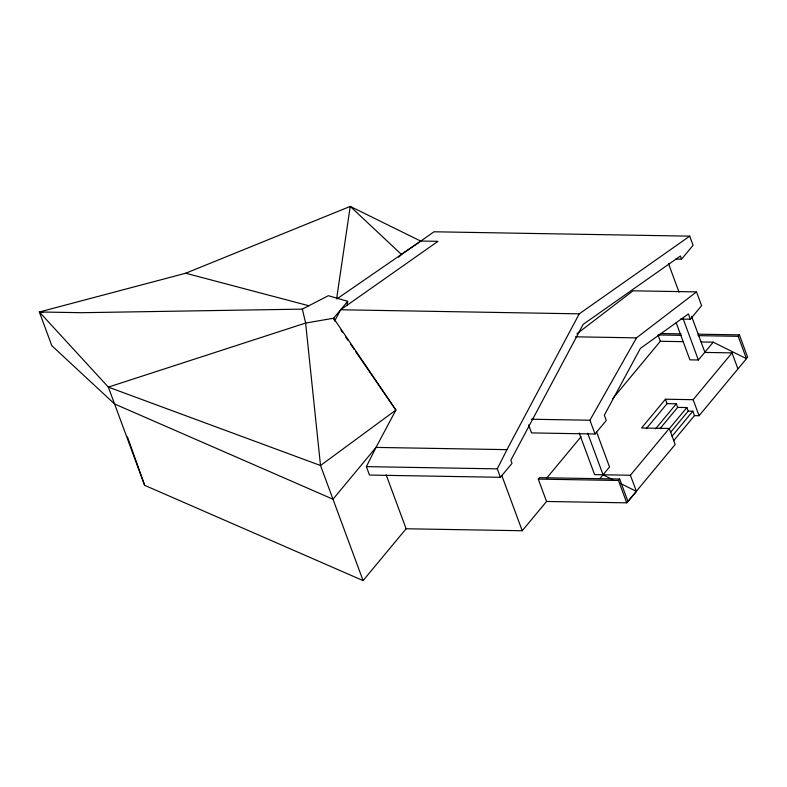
<?xml version="1.0" encoding="UTF-8"?>
<svg xmlns="http://www.w3.org/2000/svg" width="787" height="787" viewBox="0 0 787 787"><rect width="100%" height="100%" fill="white"/><g stroke="black" fill="none" stroke-linecap="round" stroke-linejoin="round"><path stroke-width="1.18" d="M347.106 305.238L347.667 301.323L328.356 295.686L302.365 309.124L81.661 312.705L39.35 311.977L51.824 345.7L114.568 403.967L332.98 499.224L376.019 447.41L395.9 410.066L333.619 318.233L305.622 323.054L108.331 387.106L39.35 311.977L185.673 273.237L350.235 206.41L420.77 241.117L433.991 231.781L689.717 236.149L693.101 245.288L681.562 259.179L675.866 259.08M336.718 298.076L350.235 206.41L401.419 254.417L420.77 241.117M681.562 259.179L680.391 256.021L583.147 324.382L510.852 460.179L512.012 463.336L500.424 477.296L369.497 475.063L366.378 466.632L376.019 447.41L506.946 449.643L579.252 313.846L689.717 236.149M500.424 477.296L497.305 468.865L506.946 449.643M336.816 298.942L420.838 241.038L437.956 241.334L340.643 309.773L334.652 321.027L333.619 318.233L347.667 301.323M528.589 424.891L531.559 432.919L595.031 434.001L589.935 420.228L636.486 337.859L696.515 291.898L701.601 305.671L690.356 319.217L680.588 319.06M363.082 580.59L320.516 465.51L108.331 387.106L144.66 485.323L363.082 580.59L406.112 528.766L522.234 530.743L546.552 501.467L626.737 502.834L675.187 444.498L669.255 428.462L641.543 427.99L665.438 399.216L693.15 399.688L732.018 352.881L737.95 368.916L699.082 415.723L694.468 415.644L673.662 440.7M546.552 501.467L538.278 479.106L539.479 477.67L619.664 479.037L627.937 501.398L636.496 491.521L630.387 475.259L669.255 428.462M546.522 478.319L581.062 436.736M612.453 398.93L660.332 341.273L683.175 341.666M595.031 434.001L606.285 420.455L604.337 415.182L640.382 348.395L688.399 313.954L690.356 319.217M600.028 478.486L609.532 466.976L596.644 432.142M676.19 322.759L689.914 359.846L698.374 359.993L713.229 342.178L746.46 358.675L738.186 336.324L739.377 334.878L747.65 357.239L738.088 368.749M646.265 428.699L667.071 403.642L676.338 403.8L677.666 407.381L659.939 428.728M655.532 428.856L676.338 403.8M538.278 479.106L618.474 480.473L619.664 479.037M669.157 428.885L686.894 407.538L688.212 411.119L670.485 432.466M672.019 436.254L692.826 411.198L694.468 415.644M398.783 256.975L401.419 254.417L398.675 256.808M576.891 333.806L633.033 290.816L696.515 291.898M340.643 309.773L579.252 313.846M660.411 333.531L681.06 333.885M698.069 334.18L739.377 334.878M681.08 335.351L658.001 334.957L660.332 341.273M698.089 335.636L738.186 336.324M575.454 336.816L636.486 337.859M701.207 341.971L713.229 342.178M704.729 352.419L732.018 352.881M677.666 407.381L686.894 407.538M688.212 411.119L692.826 411.198M531.353 419.235L589.935 420.228M366.378 466.632L497.305 468.865M630.387 475.259L594.598 474.63L579.212 433.047M39.35 311.977L43.019 312.173M185.673 273.237L308.583 305.681M612.719 479.617L603.078 474.827L587.673 433.194M620.225 483.336L636.437 491.393M340.919 330.137L342.306 332.153M345.788 337.22L347.874 340.25M350.658 344.303L354.14 349.359M355.537 351.386L395.9 410.066L320.516 465.51L305.622 323.054L302.365 309.124M691.547 316.236L704.867 352.251M668.448 263.517L679.053 292.184M682.998 318.41L698.374 359.993M693.15 399.688L699.082 415.723M665.438 399.216L667.071 403.642M618.474 480.473L626.737 502.834M501.87 475.702L522.234 530.743M386.171 474.866L406.112 528.766M127.504 436.982L144.66 485.323"/></g></svg>
